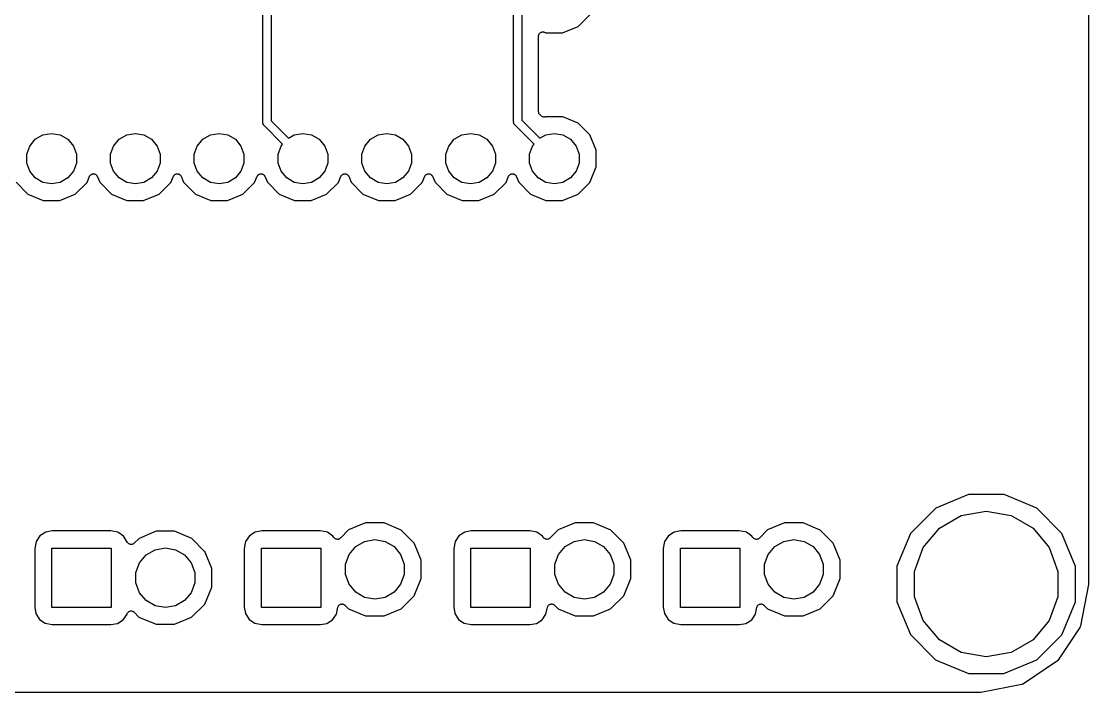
# Model space of a CAD drawing. Extents: x 116.4 to 213.4, y -134.3 to -53.5.
# Drawn here: x 181.06 to 213.41, y -134.29 to -113.95 of the extents above; entities that cross this region are included whole.
import ezdxf

# ---------------------------------------------------------------- set-up
doc = ezdxf.new("R2010")
doc.units = 0
doc.header["$MEASUREMENT"] = 0
doc.layers.add('BLACK', color=7, linetype='CONTINUOUS')

msp = doc.modelspace()

# ---------------------------------------------------------------- linework, layer by layer
at = {"layer": 'Black'}
for p, q in [((213.405, -67.3102), (213.405, -130.994)), ((188.375, -117.02), (188.375, -96.0855)), ((188.625, -96.1373), (188.625, -116.969)), ((195.974, -116.999), (195.974, -96.1073)), ((196.224, -96.1591), (196.224, -116.947)), ((197.928, -114.107), (198.286, -113.75)), ((197.462, -114.3), (197.928, -114.107)), ((196.732, -114.397), (196.734, -114.383)), ((196.732, -116.684), (196.732, -114.397)), ((196.734, -114.383), (196.735, -114.369)), ((196.735, -114.369), (196.738, -114.362)), ((196.738, -114.362), (196.739, -114.353)), ((196.739, -114.353), (196.746, -114.341)), ((196.746, -114.341), (196.752, -114.328)), ((196.752, -114.328), (196.757, -114.322)), ((196.757, -114.322), (196.761, -114.315)), ((196.761, -114.315), (196.772, -114.306)), ((196.772, -114.306), (196.781, -114.296)), ((196.781, -114.296), (196.789, -114.292)), ((196.789, -114.292), (196.795, -114.287)), ((196.795, -114.287), (196.808, -114.282)), ((196.808, -114.282), (196.821, -114.276)), ((196.821, -114.276), (196.829, -114.275)), ((196.829, -114.275), (196.837, -114.272)), ((196.837, -114.272), (196.851, -114.272)), ((196.851, -114.272), (196.864, -114.27)), ((196.864, -114.27), (196.872, -114.272)), ((196.872, -114.272), (196.881, -114.272)), ((196.881, -114.272), (196.894, -114.276)), ((196.894, -114.276), (196.907, -114.279)), ((196.907, -114.279), (196.956, -114.3)), ((196.956, -114.3), (197.462, -114.3)), ((196.733, -116.689), (196.732, -116.684)), ((196.732, -116.695), (196.733, -116.689)), ((196.736, -116.711), (196.732, -116.695)), ((196.739, -116.727), (196.736, -116.711)), ((196.742, -116.732), (196.739, -116.727)), ((196.744, -116.738), (196.742, -116.732)), ((196.753, -116.751), (196.744, -116.738)), ((196.761, -116.766), (196.753, -116.751)), ((196.766, -116.769), (196.761, -116.766)), ((196.769, -116.774), (196.766, -116.769)), ((196.811, -116.816), (196.769, -116.774)), ((188.376, -117.026), (188.375, -117.02)), ((188.376, -117.031), (188.376, -117.026)), ((188.38, -117.047), (188.376, -117.031)), ((188.383, -117.063), (188.38, -117.047)), ((188.386, -117.068), (188.383, -117.063)), ((188.387, -117.073), (188.386, -117.068)), ((188.397, -117.087), (188.387, -117.073)), ((188.405, -117.101), (188.397, -117.087)), ((188.409, -117.104), (188.405, -117.101)), ((188.412, -117.109), (188.409, -117.104)), ((188.625, -116.969), (189.151, -117.494)), ((195.975, -117.004), (195.974, -116.999)), ((195.974, -117.01), (195.975, -117.004)), ((195.978, -117.025), (195.974, -117.01)), ((195.981, -117.041), (195.978, -117.025)), ((195.984, -117.046), (195.981, -117.041)), ((195.985, -117.052), (195.984, -117.046)), ((195.995, -117.065), (195.985, -117.052)), ((196.003, -117.079), (195.995, -117.065)), ((196.007, -117.083), (196.003, -117.079)), ((196.01, -117.087), (196.007, -117.083)), ((196.595, -117.671), (196.01, -117.087)), ((196.224, -116.947), (196.771, -117.494)), ((196.818, -116.821), (196.811, -116.816)), ((196.824, -116.827), (196.818, -116.821)), ((196.836, -116.833), (196.824, -116.827)), ((196.847, -116.841), (196.836, -116.833)), ((196.855, -116.843), (196.847, -116.841)), ((196.863, -116.847), (196.855, -116.843)), ((196.876, -116.849), (196.863, -116.847)), ((196.89, -116.853), (196.876, -116.849)), ((196.898, -116.852), (196.89, -116.853)), ((196.906, -116.853), (196.898, -116.852)), ((196.92, -116.85), (196.906, -116.853)), ((196.934, -116.849), (196.92, -116.85)), ((196.941, -116.845), (196.934, -116.849)), ((196.949, -116.844), (196.941, -116.845)), ((196.958, -116.84), (196.949, -116.844)), ((197.464, -116.84), (196.958, -116.84)), ((197.93, -117.034), (197.464, -116.84)), ((198.287, -117.392), (197.93, -117.034)), ((181.478, -117.524), (181.708, -117.391)), ((181.708, -117.391), (181.97, -117.345)), ((181.97, -117.345), (182.232, -117.391)), ((182.232, -117.391), (182.462, -117.524)), ((184.018, -117.524), (184.248, -117.391)), ((184.248, -117.391), (184.51, -117.345)), ((184.51, -117.345), (184.772, -117.391)), ((184.772, -117.391), (185.002, -117.524)), ((186.558, -117.524), (186.788, -117.391)), ((186.788, -117.391), (187.05, -117.345)), ((187.05, -117.345), (187.312, -117.391)), ((187.312, -117.391), (187.542, -117.524)), ((188.975, -117.671), (188.412, -117.109)), ((189.151, -117.494), (189.328, -117.391)), ((189.328, -117.391), (189.59, -117.345)), ((189.59, -117.345), (189.852, -117.391)), ((189.852, -117.391), (190.082, -117.524)), ((191.638, -117.524), (191.868, -117.391)), ((191.868, -117.391), (192.13, -117.345)), ((192.13, -117.345), (192.392, -117.391)), ((192.392, -117.391), (192.622, -117.524)), ((194.178, -117.524), (194.408, -117.391)), ((194.408, -117.391), (194.67, -117.345)), ((194.67, -117.345), (194.932, -117.391)), ((194.932, -117.391), (195.162, -117.524)), ((196.771, -117.494), (196.948, -117.391)), ((196.948, -117.391), (197.21, -117.345)), ((197.21, -117.345), (197.472, -117.391)), ((197.472, -117.391), (197.702, -117.524)), ((198.48, -117.858), (198.287, -117.392)), ((181.217, -117.977), (181.308, -117.728)), ((181.308, -117.728), (181.478, -117.524)), ((182.462, -117.524), (182.632, -117.728)), ((182.632, -117.728), (182.723, -117.977)), ((183.757, -117.977), (183.848, -117.728)), ((183.848, -117.728), (184.018, -117.524)), ((185.002, -117.524), (185.172, -117.728)), ((185.172, -117.728), (185.263, -117.977)), ((186.297, -117.977), (186.388, -117.728)), ((186.388, -117.728), (186.558, -117.524)), ((187.542, -117.524), (187.712, -117.728)), ((187.712, -117.728), (187.803, -117.977)), ((188.837, -117.977), (188.928, -117.728)), ((188.928, -117.728), (188.975, -117.671)), ((190.082, -117.524), (190.252, -117.728)), ((190.252, -117.728), (190.343, -117.977)), ((191.377, -117.977), (191.468, -117.728)), ((191.468, -117.728), (191.638, -117.524)), ((192.622, -117.524), (192.792, -117.728)), ((192.792, -117.728), (192.883, -117.977)), ((193.917, -117.977), (194.008, -117.728)), ((194.008, -117.728), (194.178, -117.524)), ((195.162, -117.524), (195.332, -117.728)), ((195.332, -117.728), (195.423, -117.977)), ((196.457, -117.977), (196.548, -117.728)), ((196.548, -117.728), (196.595, -117.671)), ((197.702, -117.524), (197.872, -117.728)), ((197.872, -117.728), (197.963, -117.977)), ((181.217, -118.243), (181.217, -117.977)), ((182.723, -117.977), (182.723, -118.243)), ((183.757, -118.243), (183.757, -117.977)), ((185.263, -117.977), (185.263, -118.243)), ((186.297, -118.243), (186.297, -117.977)), ((187.803, -117.977), (187.803, -118.243)), ((188.837, -118.243), (188.837, -117.977)), ((190.343, -117.977), (190.343, -118.243)), ((191.377, -118.243), (191.377, -117.977)), ((192.883, -117.977), (192.883, -118.243)), ((193.917, -118.243), (193.917, -117.977)), ((195.423, -117.977), (195.423, -118.243)), ((196.457, -118.243), (196.457, -117.977)), ((197.963, -117.977), (197.963, -118.243)), ((198.48, -118.364), (198.48, -117.858)), ((181.308, -118.492), (181.217, -118.243)), ((182.723, -118.243), (182.632, -118.492)), ((183.848, -118.492), (183.757, -118.243)), ((185.263, -118.243), (185.172, -118.492)), ((186.388, -118.492), (186.297, -118.243)), ((187.803, -118.243), (187.712, -118.492)), ((188.928, -118.492), (188.837, -118.243)), ((190.343, -118.243), (190.252, -118.492)), ((191.468, -118.492), (191.377, -118.243)), ((192.883, -118.243), (192.792, -118.492)), ((194.008, -118.492), (193.917, -118.243)), ((195.423, -118.243), (195.332, -118.492)), ((196.548, -118.492), (196.457, -118.243)), ((197.963, -118.243), (197.872, -118.492)), ((198.286, -118.83), (198.48, -118.364)), ((181.478, -118.696), (181.308, -118.492)), ((181.708, -118.829), (181.478, -118.696)), ((182.462, -118.696), (182.232, -118.829)), ((182.632, -118.492), (182.462, -118.696)), ((183.046, -118.83), (183.123, -118.646)), ((183.123, -118.646), (183.132, -118.632)), ((183.132, -118.632), (183.139, -118.617)), ((183.139, -118.617), (183.143, -118.613)), ((183.143, -118.613), (183.146, -118.609)), ((183.146, -118.609), (183.16, -118.599)), ((183.16, -118.599), (183.172, -118.587)), ((183.172, -118.587), (183.177, -118.585)), ((183.177, -118.585), (183.181, -118.582)), ((183.181, -118.582), (183.197, -118.577)), ((183.197, -118.577), (183.213, -118.57)), ((183.213, -118.57), (183.218, -118.57)), ((183.218, -118.57), (183.223, -118.569)), ((183.223, -118.569), (183.24, -118.569)), ((183.24, -118.569), (183.257, -118.569)), ((183.257, -118.569), (183.262, -118.57)), ((183.262, -118.57), (183.268, -118.571)), ((183.268, -118.571), (183.283, -118.577)), ((183.283, -118.577), (183.299, -118.582)), ((183.299, -118.582), (183.303, -118.585)), ((183.303, -118.585), (183.308, -118.587)), ((183.308, -118.587), (183.32, -118.599)), ((183.32, -118.599), (183.334, -118.609)), ((183.334, -118.609), (183.337, -118.613)), ((183.337, -118.613), (183.341, -118.617)), ((183.341, -118.617), (183.348, -118.632)), ((183.348, -118.632), (183.357, -118.646)), ((183.357, -118.646), (183.433, -118.828)), ((184.018, -118.696), (183.848, -118.492)), ((184.248, -118.829), (184.018, -118.696)), ((185.002, -118.696), (184.772, -118.829)), ((185.172, -118.492), (185.002, -118.696)), ((185.586, -118.83), (185.663, -118.646)), ((185.663, -118.646), (185.672, -118.632)), ((185.672, -118.632), (185.679, -118.617)), ((185.679, -118.617), (185.683, -118.613)), ((185.683, -118.613), (185.686, -118.609)), ((185.686, -118.609), (185.7, -118.599)), ((185.7, -118.599), (185.712, -118.587)), ((185.712, -118.587), (185.717, -118.585)), ((185.717, -118.585), (185.721, -118.582)), ((185.721, -118.582), (185.737, -118.577)), ((185.737, -118.577), (185.753, -118.57)), ((185.753, -118.57), (185.758, -118.57)), ((185.758, -118.57), (185.763, -118.569)), ((185.763, -118.569), (185.78, -118.569)), ((185.78, -118.569), (185.797, -118.569)), ((185.797, -118.569), (185.802, -118.57)), ((185.802, -118.57), (185.808, -118.571)), ((185.808, -118.571), (185.823, -118.577)), ((185.823, -118.577), (185.839, -118.582)), ((185.839, -118.582), (185.843, -118.585)), ((185.843, -118.585), (185.848, -118.587)), ((185.848, -118.587), (185.86, -118.599)), ((185.86, -118.599), (185.874, -118.609)), ((185.874, -118.609), (185.877, -118.613)), ((185.877, -118.613), (185.881, -118.617)), ((185.881, -118.617), (185.888, -118.632)), ((185.888, -118.632), (185.897, -118.646)), ((185.897, -118.646), (185.973, -118.828)), ((186.558, -118.696), (186.388, -118.492)), ((186.788, -118.829), (186.558, -118.696)), ((187.542, -118.696), (187.312, -118.829)), ((187.712, -118.492), (187.542, -118.696)), ((188.126, -118.83), (188.203, -118.646)), ((188.203, -118.646), (188.212, -118.632)), ((188.212, -118.632), (188.219, -118.617)), ((188.219, -118.617), (188.223, -118.613)), ((188.223, -118.613), (188.226, -118.609)), ((188.226, -118.609), (188.24, -118.599)), ((188.24, -118.599), (188.252, -118.587)), ((188.252, -118.587), (188.257, -118.585)), ((188.257, -118.585), (188.261, -118.582)), ((188.261, -118.582), (188.277, -118.577)), ((188.277, -118.577), (188.293, -118.57)), ((188.293, -118.57), (188.298, -118.57)), ((188.298, -118.57), (188.303, -118.569)), ((188.303, -118.569), (188.32, -118.569)), ((188.32, -118.569), (188.337, -118.569)), ((188.337, -118.569), (188.342, -118.57)), ((188.342, -118.57), (188.348, -118.571)), ((188.348, -118.571), (188.363, -118.577)), ((188.363, -118.577), (188.379, -118.582)), ((188.379, -118.582), (188.383, -118.585)), ((188.383, -118.585), (188.388, -118.587)), ((188.388, -118.587), (188.4, -118.599)), ((188.4, -118.599), (188.414, -118.609)), ((188.414, -118.609), (188.417, -118.613)), ((188.417, -118.613), (188.421, -118.617)), ((188.421, -118.617), (188.428, -118.632)), ((188.428, -118.632), (188.437, -118.646)), ((188.437, -118.646), (188.513, -118.828)), ((189.098, -118.696), (188.928, -118.492)), ((189.328, -118.829), (189.098, -118.696)), ((190.082, -118.696), (189.852, -118.829)), ((190.252, -118.492), (190.082, -118.696)), ((190.666, -118.83), (190.743, -118.646)), ((190.743, -118.646), (190.752, -118.632)), ((190.752, -118.632), (190.759, -118.617)), ((190.759, -118.617), (190.763, -118.613)), ((190.763, -118.613), (190.766, -118.609)), ((190.766, -118.609), (190.78, -118.599)), ((190.78, -118.599), (190.792, -118.587)), ((190.792, -118.587), (190.797, -118.585)), ((190.797, -118.585), (190.801, -118.582)), ((190.801, -118.582), (190.817, -118.577)), ((190.817, -118.577), (190.833, -118.57)), ((190.833, -118.57), (190.838, -118.57)), ((190.838, -118.57), (190.843, -118.569)), ((190.843, -118.569), (190.86, -118.569)), ((190.86, -118.569), (190.877, -118.569)), ((190.877, -118.569), (190.882, -118.57)), ((190.882, -118.57), (190.888, -118.571)), ((190.888, -118.571), (190.903, -118.577)), ((190.903, -118.577), (190.919, -118.582)), ((190.919, -118.582), (190.923, -118.585)), ((190.923, -118.585), (190.928, -118.587)), ((190.928, -118.587), (190.94, -118.599)), ((190.94, -118.599), (190.954, -118.609)), ((190.954, -118.609), (190.957, -118.613)), ((190.957, -118.613), (190.961, -118.617)), ((190.961, -118.617), (190.968, -118.632)), ((190.968, -118.632), (190.977, -118.646)), ((190.977, -118.646), (191.053, -118.828)), ((191.638, -118.696), (191.468, -118.492)), ((191.868, -118.829), (191.638, -118.696)), ((192.622, -118.696), (192.392, -118.829)), ((192.792, -118.492), (192.622, -118.696)), ((193.206, -118.83), (193.283, -118.646)), ((193.283, -118.646), (193.292, -118.632)), ((193.292, -118.632), (193.299, -118.617)), ((193.299, -118.617), (193.303, -118.613)), ((193.303, -118.613), (193.306, -118.609)), ((193.306, -118.609), (193.32, -118.599)), ((193.32, -118.599), (193.332, -118.587)), ((193.332, -118.587), (193.337, -118.585)), ((193.337, -118.585), (193.341, -118.582)), ((193.341, -118.582), (193.357, -118.577)), ((193.357, -118.577), (193.373, -118.57)), ((193.373, -118.57), (193.378, -118.57)), ((193.378, -118.57), (193.383, -118.569)), ((193.383, -118.569), (193.4, -118.569)), ((193.4, -118.569), (193.417, -118.569)), ((193.417, -118.569), (193.422, -118.57)), ((193.422, -118.57), (193.428, -118.571)), ((193.428, -118.571), (193.443, -118.577)), ((193.443, -118.577), (193.459, -118.582)), ((193.459, -118.582), (193.463, -118.585)), ((193.463, -118.585), (193.468, -118.587)), ((193.468, -118.587), (193.48, -118.599)), ((193.48, -118.599), (193.494, -118.609)), ((193.494, -118.609), (193.497, -118.613)), ((193.497, -118.613), (193.501, -118.617)), ((193.501, -118.617), (193.508, -118.632)), ((193.508, -118.632), (193.517, -118.646)), ((193.517, -118.646), (193.593, -118.828)), ((194.178, -118.696), (194.008, -118.492)), ((194.408, -118.829), (194.178, -118.696)), ((195.162, -118.696), (194.932, -118.829)), ((195.332, -118.492), (195.162, -118.696)), ((195.746, -118.83), (195.823, -118.646)), ((195.823, -118.646), (195.832, -118.632)), ((195.832, -118.632), (195.839, -118.617)), ((195.839, -118.617), (195.843, -118.613)), ((195.843, -118.613), (195.846, -118.609)), ((195.846, -118.609), (195.86, -118.599)), ((195.86, -118.599), (195.872, -118.587)), ((195.872, -118.587), (195.877, -118.585)), ((195.877, -118.585), (195.881, -118.582)), ((195.881, -118.582), (195.897, -118.577)), ((195.897, -118.577), (195.913, -118.57)), ((195.913, -118.57), (195.918, -118.57)), ((195.918, -118.57), (195.923, -118.569)), ((195.923, -118.569), (195.94, -118.569)), ((195.94, -118.569), (195.957, -118.569)), ((195.957, -118.569), (195.962, -118.57)), ((195.962, -118.57), (195.968, -118.571)), ((195.968, -118.571), (195.983, -118.577)), ((195.983, -118.577), (195.999, -118.582)), ((195.999, -118.582), (196.003, -118.585)), ((196.003, -118.585), (196.008, -118.587)), ((196.008, -118.587), (196.02, -118.599)), ((196.02, -118.599), (196.034, -118.609)), ((196.034, -118.609), (196.037, -118.613)), ((196.037, -118.613), (196.041, -118.617)), ((196.041, -118.617), (196.048, -118.632)), ((196.048, -118.632), (196.057, -118.646)), ((196.057, -118.646), (196.133, -118.828)), ((196.718, -118.696), (196.548, -118.492)), ((196.948, -118.829), (196.718, -118.696)), ((197.702, -118.696), (197.472, -118.829)), ((197.872, -118.492), (197.702, -118.696)), ((180.893, -118.828), (181.25, -119.186)), ((181.97, -118.875), (181.708, -118.829)), ((182.232, -118.829), (181.97, -118.875)), ((182.688, -119.187), (183.046, -118.83)), ((183.433, -118.828), (183.79, -119.186)), ((184.51, -118.875), (184.248, -118.829)), ((184.772, -118.829), (184.51, -118.875)), ((185.228, -119.187), (185.586, -118.83)), ((185.973, -118.828), (186.33, -119.186)), ((187.05, -118.875), (186.788, -118.829)), ((187.312, -118.829), (187.05, -118.875)), ((187.768, -119.187), (188.126, -118.83)), ((188.513, -118.828), (188.87, -119.186)), ((189.59, -118.875), (189.328, -118.829)), ((189.852, -118.829), (189.59, -118.875)), ((190.308, -119.187), (190.666, -118.83)), ((191.053, -118.828), (191.41, -119.186)), ((192.13, -118.875), (191.868, -118.829)), ((192.392, -118.829), (192.13, -118.875)), ((192.848, -119.187), (193.206, -118.83)), ((193.593, -118.828), (193.95, -119.186)), ((194.67, -118.875), (194.408, -118.829)), ((194.932, -118.829), (194.67, -118.875)), ((195.388, -119.187), (195.746, -118.83)), ((196.133, -118.828), (196.49, -119.186)), ((197.21, -118.875), (196.948, -118.829)), ((197.472, -118.829), (197.21, -118.875)), ((197.928, -119.187), (198.286, -118.83)), ((181.25, -119.186), (181.716, -119.38)), ((182.222, -119.38), (182.688, -119.187)), ((183.79, -119.186), (184.256, -119.38)), ((184.762, -119.38), (185.228, -119.187)), ((186.33, -119.186), (186.796, -119.38)), ((187.302, -119.38), (187.768, -119.187)), ((188.87, -119.186), (189.336, -119.38)), ((189.842, -119.38), (190.308, -119.187)), ((191.41, -119.186), (191.876, -119.38)), ((192.382, -119.38), (192.848, -119.187)), ((193.95, -119.186), (194.416, -119.38)), ((194.922, -119.38), (195.388, -119.187)), ((196.49, -119.186), (196.956, -119.38)), ((197.462, -119.38), (197.928, -119.187)), ((181.716, -119.38), (182.222, -119.38)), ((184.256, -119.38), (184.762, -119.38)), ((186.796, -119.38), (187.302, -119.38)), ((189.336, -119.38), (189.842, -119.38)), ((191.876, -119.38), (192.382, -119.38)), ((194.416, -119.38), (194.922, -119.38)), ((196.956, -119.38), (197.462, -119.38)), ((209.764, -128.292), (208.768, -128.703)), ((210.841, -128.292), (209.764, -128.292)), ((211.836, -128.706), (210.841, -128.292)), ((208.768, -128.703), (208.006, -129.464)), ((212.597, -129.468), (211.836, -128.706)), ((208.88, -129.308), (209.545, -128.925)), ((209.545, -128.925), (210.3, -128.792)), ((210.3, -128.792), (211.055, -128.925)), ((211.055, -128.925), (211.72, -129.308)), ((181.992, -129.39), (181.793, -129.427)), ((183.767, -129.39), (181.992, -129.39)), ((183.981, -129.433), (183.767, -129.39)), ((188.342, -129.39), (188.143, -129.427)), ((190.117, -129.39), (188.342, -129.39)), ((190.331, -129.433), (190.117, -129.39)), ((190.973, -129.362), (190.724, -129.611)), ((191.491, -129.148), (190.973, -129.362)), ((192.051, -129.148), (191.491, -129.148)), ((192.569, -129.363), (192.051, -129.148)), ((192.964, -129.759), (192.569, -129.363)), ((194.692, -129.39), (194.493, -129.427)), ((196.467, -129.39), (194.692, -129.39)), ((196.681, -129.433), (196.467, -129.39)), ((197.323, -129.362), (197.074, -129.611)), ((197.841, -129.148), (197.323, -129.362)), ((198.401, -129.148), (197.841, -129.148)), ((198.919, -129.363), (198.401, -129.148)), ((199.314, -129.759), (198.919, -129.363)), ((201.042, -129.39), (200.843, -129.427)), ((202.817, -129.39), (201.042, -129.39)), ((203.031, -129.433), (202.817, -129.39)), ((203.673, -129.362), (203.424, -129.611)), ((204.191, -129.148), (203.673, -129.362)), ((204.751, -129.148), (204.191, -129.148)), ((205.269, -129.363), (204.751, -129.148)), ((205.664, -129.759), (205.269, -129.363)), ((208.387, -129.896), (208.88, -129.308)), ((211.72, -129.308), (212.213, -129.896)), ((181.503, -129.709), (181.46, -129.923)), ((181.619, -129.539), (181.503, -129.709)), ((181.793, -129.427), (181.619, -129.539)), ((184.151, -129.549), (183.981, -129.433)), ((184.273, -129.739), (184.151, -129.549)), ((184.623, -129.616), (184.473, -129.766)), ((185.141, -129.402), (184.623, -129.616)), ((185.701, -129.402), (185.141, -129.402)), ((186.219, -129.617), (185.701, -129.402)), ((186.601, -130), (186.219, -129.617)), ((187.853, -129.709), (187.81, -129.923)), ((187.969, -129.539), (187.853, -129.709)), ((188.143, -129.427), (187.969, -129.539)), ((190.501, -129.549), (190.331, -129.433)), ((190.527, -129.59), (190.501, -129.549)), ((190.529, -129.591), (190.527, -129.59)), ((190.53, -129.594), (190.529, -129.591)), ((190.544, -129.608), (190.53, -129.594)), ((190.557, -129.622), (190.544, -129.608)), ((190.56, -129.623), (190.557, -129.622)), ((190.561, -129.625), (190.56, -129.623)), ((190.579, -129.633), (190.561, -129.625)), ((190.597, -129.642), (190.579, -129.633)), ((190.599, -129.642), (190.597, -129.642)), ((190.601, -129.644), (190.599, -129.642)), ((190.621, -129.645), (190.601, -129.644)), ((190.64, -129.648), (190.621, -129.645)), ((190.643, -129.647), (190.64, -129.648)), ((190.645, -129.647), (190.643, -129.647)), ((190.664, -129.642), (190.645, -129.647)), ((190.683, -129.638), (190.664, -129.642)), ((190.685, -129.637), (190.683, -129.638)), ((190.688, -129.636), (190.685, -129.637)), ((190.704, -129.625), (190.688, -129.636)), ((190.72, -129.614), (190.704, -129.625)), ((190.722, -129.612), (190.72, -129.614)), ((190.724, -129.611), (190.722, -129.612)), ((191.189, -129.864), (191.461, -129.707)), ((191.461, -129.707), (191.77, -129.653)), ((191.77, -129.653), (192.079, -129.707)), ((192.079, -129.707), (192.351, -129.864)), ((194.203, -129.709), (194.16, -129.923)), ((194.319, -129.539), (194.203, -129.709)), ((194.493, -129.427), (194.319, -129.539)), ((196.851, -129.549), (196.681, -129.433)), ((196.877, -129.59), (196.851, -129.549)), ((196.879, -129.591), (196.877, -129.59)), ((196.88, -129.594), (196.879, -129.591)), ((196.894, -129.608), (196.88, -129.594)), ((196.907, -129.622), (196.894, -129.608)), ((196.91, -129.623), (196.907, -129.622)), ((196.911, -129.625), (196.91, -129.623)), ((196.929, -129.633), (196.911, -129.625)), ((196.947, -129.642), (196.929, -129.633)), ((196.949, -129.642), (196.947, -129.642)), ((196.951, -129.644), (196.949, -129.642)), ((196.971, -129.645), (196.951, -129.644)), ((196.99, -129.648), (196.971, -129.645)), ((196.993, -129.647), (196.99, -129.648)), ((196.995, -129.647), (196.993, -129.647)), ((197.014, -129.642), (196.995, -129.647)), ((197.033, -129.638), (197.014, -129.642)), ((197.035, -129.637), (197.033, -129.638)), ((197.038, -129.636), (197.035, -129.637)), ((197.054, -129.625), (197.038, -129.636)), ((197.07, -129.614), (197.054, -129.625)), ((197.072, -129.612), (197.07, -129.614)), ((197.074, -129.611), (197.072, -129.612)), ((197.539, -129.864), (197.811, -129.707)), ((197.811, -129.707), (198.12, -129.653)), ((198.12, -129.653), (198.429, -129.707)), ((198.429, -129.707), (198.701, -129.864)), ((200.553, -129.709), (200.51, -129.923)), ((200.669, -129.539), (200.553, -129.709)), ((200.843, -129.427), (200.669, -129.539)), ((203.201, -129.549), (203.031, -129.433)), ((203.227, -129.59), (203.201, -129.549)), ((203.229, -129.591), (203.227, -129.59)), ((203.23, -129.594), (203.229, -129.591)), ((203.244, -129.608), (203.23, -129.594)), ((203.257, -129.622), (203.244, -129.608)), ((203.26, -129.623), (203.257, -129.622)), ((203.261, -129.625), (203.26, -129.623)), ((203.279, -129.633), (203.261, -129.625)), ((203.297, -129.642), (203.279, -129.633)), ((203.299, -129.642), (203.297, -129.642)), ((203.301, -129.644), (203.299, -129.642)), ((203.321, -129.645), (203.301, -129.644)), ((203.34, -129.648), (203.321, -129.645)), ((203.343, -129.647), (203.34, -129.648)), ((203.345, -129.647), (203.343, -129.647)), ((203.364, -129.642), (203.345, -129.647)), ((203.383, -129.638), (203.364, -129.642)), ((203.385, -129.637), (203.383, -129.638)), ((203.388, -129.636), (203.385, -129.637)), ((203.404, -129.625), (203.388, -129.636)), ((203.42, -129.614), (203.404, -129.625)), ((203.422, -129.612), (203.42, -129.614)), ((203.424, -129.611), (203.422, -129.612)), ((203.889, -129.864), (204.161, -129.707)), ((204.161, -129.707), (204.47, -129.653)), ((204.47, -129.653), (204.779, -129.707)), ((204.779, -129.707), (205.051, -129.864)), ((208.006, -129.464), (207.592, -130.459)), ((213.008, -130.464), (212.597, -129.468)), ((181.46, -129.923), (181.46, -131.698)), ((181.98, -131.71), (181.98, -129.91)), ((181.98, -129.91), (183.78, -129.91)), ((183.78, -129.91), (183.78, -131.71)), ((184.274, -129.741), (184.273, -129.739)), ((184.276, -129.743), (184.274, -129.741)), ((184.277, -129.744), (184.276, -129.743)), ((184.276, -129.743), (184.276, -129.743)), ((184.279, -129.749), (184.277, -129.744)), ((184.292, -129.761), (184.279, -129.749)), ((184.303, -129.774), (184.292, -129.761)), ((184.307, -129.776), (184.303, -129.774)), ((184.31, -129.78), (184.307, -129.776)), ((184.326, -129.787), (184.31, -129.78)), ((184.341, -129.796), (184.326, -129.787)), ((184.346, -129.796), (184.341, -129.796)), ((184.35, -129.799), (184.346, -129.796)), ((184.368, -129.8), (184.35, -129.799)), ((184.385, -129.803), (184.368, -129.8)), ((184.39, -129.802), (184.385, -129.803)), ((184.394, -129.802), (184.39, -129.802)), ((184.411, -129.798), (184.394, -129.802)), ((184.428, -129.795), (184.411, -129.798)), ((184.432, -129.792), (184.428, -129.795)), ((184.437, -129.791), (184.432, -129.792)), ((184.451, -129.781), (184.437, -129.791)), ((184.466, -129.772), (184.451, -129.781)), ((184.469, -129.769), (184.466, -129.772)), ((184.473, -129.766), (184.469, -129.769)), ((184.839, -130.118), (185.111, -129.961)), ((185.111, -129.961), (185.42, -129.907)), ((185.42, -129.907), (185.729, -129.961)), ((185.729, -129.961), (186.001, -130.118)), ((186.614, -130.013), (186.601, -130)), ((186.828, -130.531), (186.614, -130.013)), ((187.81, -129.923), (187.81, -131.698)), ((188.33, -131.71), (188.33, -129.91)), ((188.33, -129.91), (190.13, -129.91)), ((190.13, -129.91), (190.13, -131.71)), ((190.988, -130.104), (191.189, -129.864)), ((192.351, -129.864), (192.552, -130.104)), ((193.047, -129.958), (192.964, -129.759)), ((193.178, -130.277), (193.047, -129.958)), ((194.16, -129.923), (194.16, -131.698)), ((194.68, -131.71), (194.68, -129.91)), ((194.68, -129.91), (196.48, -129.91)), ((196.48, -129.91), (196.48, -131.71)), ((197.338, -130.104), (197.539, -129.864)), ((198.701, -129.864), (198.902, -130.104)), ((199.397, -129.958), (199.314, -129.759)), ((199.528, -130.277), (199.397, -129.958)), ((200.51, -129.923), (200.51, -131.698)), ((201.03, -131.71), (201.03, -129.91)), ((201.03, -129.91), (202.83, -129.91)), ((202.83, -129.91), (202.83, -131.71)), ((203.688, -130.104), (203.889, -129.864)), ((205.051, -129.864), (205.252, -130.104)), ((205.878, -130.277), (205.664, -129.759)), ((208.125, -130.617), (208.387, -129.896)), ((212.213, -129.896), (212.475, -130.617)), ((184.53, -130.653), (184.638, -130.358)), ((184.638, -130.358), (184.839, -130.118)), ((186.001, -130.118), (186.202, -130.358)), ((186.202, -130.358), (186.31, -130.653)), ((190.88, -130.399), (190.988, -130.104)), ((192.552, -130.104), (192.66, -130.399)), ((193.178, -130.837), (193.178, -130.277)), ((197.23, -130.399), (197.338, -130.104)), ((198.902, -130.104), (199.01, -130.399)), ((199.528, -130.837), (199.528, -130.277)), ((203.58, -130.399), (203.688, -130.104)), ((205.252, -130.104), (205.36, -130.399)), ((205.878, -130.837), (205.878, -130.277)), ((184.53, -130.967), (184.53, -130.653)), ((186.31, -130.653), (186.31, -130.967)), ((186.828, -131.091), (186.828, -130.531)), ((190.88, -130.713), (190.88, -130.399)), ((192.66, -130.399), (192.66, -130.713)), ((197.23, -130.713), (197.23, -130.399)), ((199.01, -130.399), (199.01, -130.713)), ((203.58, -130.713), (203.58, -130.399)), ((205.36, -130.399), (205.36, -130.713)), ((207.592, -130.459), (207.592, -131.536)), ((208.125, -131.383), (208.125, -130.617)), ((212.475, -130.617), (212.475, -131.383)), ((213.008, -131.541), (213.008, -130.464)), ((184.638, -131.262), (184.53, -130.967)), ((186.31, -130.967), (186.202, -131.262)), ((190.988, -131.008), (190.88, -130.713)), ((191.189, -131.248), (190.988, -131.008)), ((192.552, -131.008), (192.351, -131.248)), ((192.66, -130.713), (192.552, -131.008)), ((192.963, -131.355), (193.178, -130.837)), ((197.338, -131.008), (197.23, -130.713)), ((197.539, -131.248), (197.338, -131.008)), ((198.902, -131.008), (198.701, -131.248)), ((199.01, -130.713), (198.902, -131.008)), ((199.313, -131.355), (199.528, -130.837)), ((203.688, -131.008), (203.58, -130.713)), ((203.889, -131.248), (203.688, -131.008)), ((205.252, -131.008), (205.051, -131.248)), ((205.36, -130.713), (205.252, -131.008)), ((205.663, -131.355), (205.878, -130.837)), ((213.405, -130.994), (213.403, -131.006)), ((213.403, -131.006), (213.403, -131.019)), ((184.839, -131.502), (184.638, -131.262)), ((186.202, -131.262), (186.001, -131.502)), ((186.613, -131.609), (186.828, -131.091)), ((191.461, -131.405), (191.189, -131.248)), ((192.351, -131.248), (192.079, -131.405)), ((197.811, -131.405), (197.539, -131.248)), ((198.701, -131.248), (198.429, -131.405)), ((204.161, -131.405), (203.889, -131.248)), ((205.051, -131.248), (204.779, -131.405)), ((213.403, -131.019), (213.154, -132.27)), ((185.111, -131.659), (184.839, -131.502)), ((185.42, -131.713), (185.111, -131.659)), ((185.729, -131.659), (185.42, -131.713)), ((186.001, -131.502), (185.729, -131.659)), ((186.217, -132.004), (186.613, -131.609)), ((190.658, -131.681), (190.665, -131.664)), ((190.665, -131.664), (190.668, -131.661)), ((190.668, -131.661), (190.669, -131.657)), ((190.669, -131.657), (190.682, -131.645)), ((190.682, -131.645), (190.694, -131.631)), ((190.694, -131.631), (190.698, -131.629)), ((190.698, -131.629), (190.701, -131.626)), ((190.701, -131.626), (190.717, -131.619)), ((190.717, -131.619), (190.733, -131.61)), ((190.733, -131.61), (190.737, -131.609)), ((190.737, -131.609), (190.741, -131.608)), ((190.741, -131.608), (190.759, -131.606)), ((190.759, -131.606), (190.777, -131.603)), ((190.777, -131.603), (190.78, -131.604)), ((190.78, -131.604), (190.785, -131.604)), ((190.785, -131.604), (190.802, -131.608)), ((190.802, -131.608), (190.82, -131.612)), ((190.82, -131.612), (190.823, -131.614)), ((190.823, -131.614), (190.827, -131.615)), ((190.827, -131.615), (190.842, -131.626)), ((190.842, -131.626), (190.857, -131.635)), ((190.857, -131.635), (190.86, -131.638)), ((190.86, -131.638), (190.863, -131.641)), ((190.863, -131.641), (190.971, -131.749)), ((191.77, -131.459), (191.461, -131.405)), ((192.079, -131.405), (191.77, -131.459)), ((192.567, -131.75), (192.963, -131.355)), ((197.008, -131.681), (197.015, -131.664)), ((197.015, -131.664), (197.018, -131.661)), ((197.018, -131.661), (197.019, -131.657)), ((197.019, -131.657), (197.032, -131.645)), ((197.032, -131.645), (197.044, -131.631)), ((197.044, -131.631), (197.048, -131.629)), ((197.048, -131.629), (197.051, -131.626)), ((197.051, -131.626), (197.067, -131.619)), ((197.067, -131.619), (197.083, -131.61)), ((197.083, -131.61), (197.087, -131.609)), ((197.087, -131.609), (197.091, -131.608)), ((197.091, -131.608), (197.109, -131.606)), ((197.109, -131.606), (197.127, -131.603)), ((197.127, -131.603), (197.13, -131.604)), ((197.13, -131.604), (197.135, -131.604)), ((197.135, -131.604), (197.152, -131.608)), ((197.152, -131.608), (197.17, -131.612)), ((197.17, -131.612), (197.173, -131.614)), ((197.173, -131.614), (197.177, -131.615)), ((197.177, -131.615), (197.192, -131.626)), ((197.192, -131.626), (197.207, -131.635)), ((197.207, -131.635), (197.21, -131.638)), ((197.21, -131.638), (197.213, -131.641)), ((197.213, -131.641), (197.321, -131.749)), ((198.12, -131.459), (197.811, -131.405)), ((198.429, -131.405), (198.12, -131.459)), ((198.917, -131.75), (199.313, -131.355)), ((203.358, -131.681), (203.365, -131.664)), ((203.365, -131.664), (203.368, -131.661)), ((203.368, -131.661), (203.369, -131.657)), ((203.369, -131.657), (203.382, -131.645)), ((203.382, -131.645), (203.394, -131.631)), ((203.394, -131.631), (203.398, -131.629)), ((203.398, -131.629), (203.401, -131.626)), ((203.401, -131.626), (203.417, -131.619)), ((203.417, -131.619), (203.433, -131.61)), ((203.433, -131.61), (203.437, -131.609)), ((203.437, -131.609), (203.441, -131.608)), ((203.441, -131.608), (203.459, -131.606)), ((203.459, -131.606), (203.477, -131.603)), ((203.477, -131.603), (203.48, -131.604)), ((203.48, -131.604), (203.485, -131.604)), ((203.485, -131.604), (203.502, -131.608)), ((203.502, -131.608), (203.52, -131.612)), ((203.52, -131.612), (203.523, -131.614)), ((203.523, -131.614), (203.527, -131.615)), ((203.527, -131.615), (203.542, -131.626)), ((203.542, -131.626), (203.557, -131.635)), ((203.557, -131.635), (203.56, -131.638)), ((203.56, -131.638), (203.563, -131.641)), ((203.563, -131.641), (203.671, -131.749)), ((204.47, -131.459), (204.161, -131.405)), ((204.779, -131.405), (204.47, -131.459)), ((205.267, -131.75), (205.546, -131.472)), ((205.546, -131.472), (205.663, -131.355)), ((207.592, -131.536), (208.003, -132.532)), ((208.387, -132.104), (208.125, -131.383)), ((212.475, -131.383), (212.213, -132.104)), ((212.594, -132.536), (213.008, -131.541)), ((181.46, -131.698), (181.497, -131.897)), ((181.497, -131.897), (181.609, -132.071)), ((183.78, -131.71), (181.98, -131.71)), ((184.141, -132.081), (184.258, -131.91)), ((184.258, -131.908), (184.266, -131.892)), ((184.258, -131.91), (184.258, -131.908)), ((184.266, -131.892), (184.272, -131.875)), ((184.272, -131.875), (184.275, -131.872)), ((184.275, -131.872), (184.277, -131.869)), ((184.277, -131.869), (184.289, -131.856)), ((184.289, -131.856), (184.301, -131.842)), ((184.301, -131.842), (184.305, -131.84)), ((184.305, -131.84), (184.308, -131.837)), ((184.308, -131.837), (184.324, -131.83)), ((184.324, -131.83), (184.34, -131.821)), ((184.34, -131.821), (184.344, -131.82)), ((184.344, -131.82), (184.348, -131.819)), ((184.348, -131.819), (184.366, -131.817)), ((184.366, -131.817), (184.384, -131.815)), ((184.384, -131.815), (184.388, -131.815)), ((184.388, -131.815), (184.392, -131.815)), ((184.392, -131.815), (184.409, -131.82)), ((184.409, -131.82), (184.427, -131.823)), ((184.427, -131.823), (184.43, -131.825)), ((184.43, -131.825), (184.434, -131.826)), ((184.434, -131.826), (184.449, -131.837)), ((184.449, -131.837), (184.465, -131.846)), ((184.465, -131.846), (184.467, -131.849)), ((184.467, -131.849), (184.47, -131.852)), ((184.47, -131.852), (184.621, -132.003)), ((187.81, -131.698), (187.847, -131.897)), ((187.847, -131.897), (187.959, -132.071)), ((190.13, -131.71), (188.33, -131.71)), ((190.491, -132.081), (190.607, -131.911)), ((190.607, -131.911), (190.649, -131.705)), ((190.649, -131.705), (190.65, -131.701)), ((190.65, -131.701), (190.651, -131.697)), ((190.651, -131.697), (190.658, -131.681)), ((190.971, -131.749), (191.489, -131.964)), ((191.489, -131.964), (192.049, -131.964)), ((192.049, -131.964), (192.567, -131.75)), ((194.16, -131.698), (194.197, -131.897)), ((194.197, -131.897), (194.309, -132.071)), ((196.48, -131.71), (194.68, -131.71)), ((196.841, -132.081), (196.957, -131.911)), ((196.957, -131.911), (196.999, -131.705)), ((196.999, -131.705), (197, -131.701)), ((197, -131.701), (197.001, -131.697)), ((197.001, -131.697), (197.008, -131.681)), ((197.321, -131.749), (197.839, -131.964)), ((197.839, -131.964), (198.399, -131.964)), ((198.399, -131.964), (198.917, -131.75)), ((200.51, -131.698), (200.547, -131.897)), ((200.547, -131.897), (200.659, -132.071)), ((202.83, -131.71), (201.03, -131.71)), ((203.191, -132.081), (203.307, -131.911)), ((203.307, -131.911), (203.349, -131.705)), ((203.349, -131.705), (203.35, -131.701)), ((203.35, -131.701), (203.351, -131.697)), ((203.351, -131.697), (203.358, -131.681)), ((203.671, -131.749), (204.189, -131.964)), ((204.189, -131.964), (204.749, -131.964)), ((204.749, -131.964), (205.267, -131.75)), ((181.609, -132.071), (181.779, -132.187)), ((181.779, -132.187), (181.993, -132.23)), ((181.993, -132.23), (183.768, -132.23)), ((183.768, -132.23), (183.967, -132.193)), ((183.967, -132.193), (184.141, -132.081)), ((184.621, -132.003), (185.139, -132.218)), ((185.139, -132.218), (185.699, -132.218)), ((185.699, -132.218), (186.217, -132.004)), ((187.959, -132.071), (188.129, -132.187)), ((188.129, -132.187), (188.343, -132.23)), ((188.343, -132.23), (190.118, -132.23)), ((190.118, -132.23), (190.317, -132.193)), ((190.317, -132.193), (190.491, -132.081)), ((194.309, -132.071), (194.479, -132.187)), ((194.479, -132.187), (194.693, -132.23)), ((194.693, -132.23), (196.468, -132.23)), ((196.468, -132.23), (196.667, -132.193)), ((196.667, -132.193), (196.841, -132.081)), ((200.659, -132.071), (200.829, -132.187)), ((200.829, -132.187), (201.043, -132.23)), ((201.043, -132.23), (202.818, -132.23)), ((202.818, -132.23), (203.017, -132.193)), ((203.017, -132.193), (203.191, -132.081)), ((208.88, -132.692), (208.387, -132.104)), ((212.213, -132.104), (211.72, -132.692)), ((213.138, -132.311), (213.136, -132.313)), ((213.145, -132.293), (213.138, -132.311)), ((213.153, -132.275), (213.145, -132.293)), ((213.154, -132.27), (213.153, -132.272)), ((213.153, -132.272), (213.153, -132.275)), ((208.003, -132.532), (208.764, -133.294)), ((211.832, -133.297), (212.594, -132.536)), ((213.135, -132.316), (212.466, -133.317)), ((213.136, -132.313), (213.135, -132.316)), ((209.545, -133.075), (208.88, -132.692)), ((211.72, -132.692), (211.055, -133.075)), ((210.3, -133.208), (209.545, -133.075)), ((211.055, -133.075), (210.3, -133.208)), ((208.764, -133.294), (209.759, -133.708)), ((210.836, -133.708), (211.832, -133.297)), ((212.431, -133.352), (211.43, -134.021)), ((212.433, -133.35), (212.431, -133.352)), ((212.436, -133.349), (212.433, -133.35)), ((212.449, -133.335), (212.436, -133.349)), ((212.463, -133.321), (212.449, -133.335)), ((212.464, -133.319), (212.463, -133.321)), ((212.466, -133.317), (212.464, -133.319)), ((209.759, -133.708), (210.836, -133.708)), ((211.384, -134.04), (210.14, -134.289)), ((211.387, -134.039), (211.384, -134.04)), ((211.389, -134.039), (211.387, -134.039)), ((211.407, -134.031), (211.389, -134.039)), ((211.425, -134.024), (211.407, -134.031)), ((211.427, -134.022), (211.425, -134.024)), ((211.43, -134.021), (211.427, -134.022)), ((210.115, -134.291), (119.704, -134.291)), ((210.127, -134.289), (210.115, -134.291)), ((210.14, -134.289), (210.127, -134.289))]:
    msp.add_line(p, q, dxfattribs=at)

doc.saveas('drawing.dxf')
